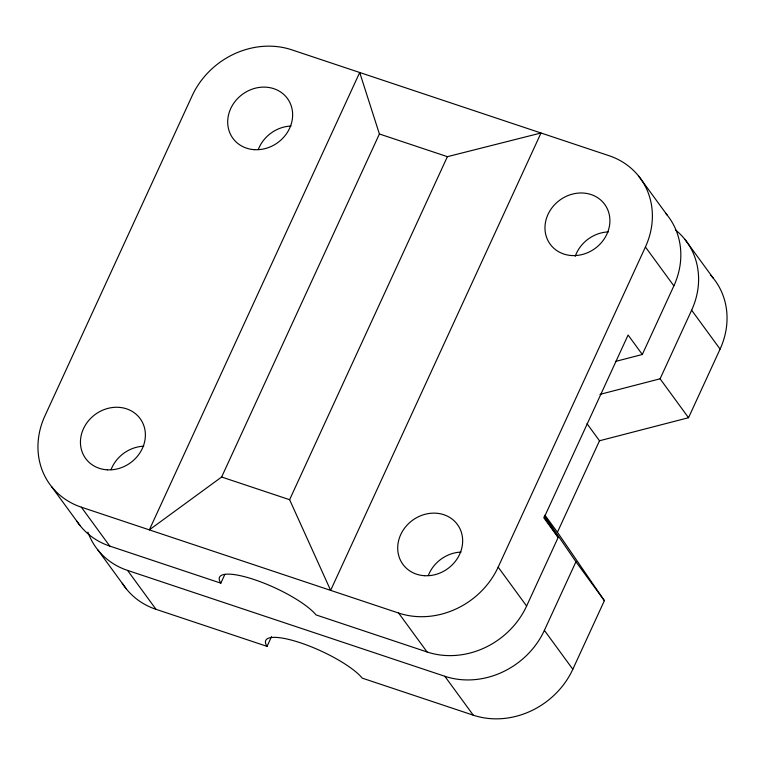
<?xml version="1.0" encoding="UTF-8"?>
<svg xmlns="http://www.w3.org/2000/svg" width="765" height="765" viewBox="0 0 765 765"><rect width="100%" height="100%" fill="white"/><g stroke="black" fill="none" stroke-linecap="round" stroke-linejoin="round"><path stroke-width="1.15" d="M221.63 477.016L379.402 133.98L359.703 72.493L149.338 529.868L221.63 477.016L289.61 499.698L330.643 590.37L541.008 132.995L447.391 156.672L379.402 133.98M76.72 521.003A77.925 69.041 -36.2 0 0 109.787 546.095L220.836 583.15L224.824 574.477M289.61 499.698L447.391 156.672M122.314 583.274A77.925 69.041 -36.2 0 0 156.003 609.313L267.052 646.368L271.537 636.614M81.348 507.185L398.622 613.052A77.925 69.041 -36.2 0 0 498.168 567.133L645.421 246.98A77.925 69.041 -36.2 0 0 608.997 155.687L291.723 49.811A77.925 69.041 -36.2 0 0 192.178 95.73L44.915 415.892A77.925 69.041 -36.2 0 0 81.348 507.185L109.787 546.095M267.052 646.368A54.611 13.493 24.7 0 1 300.425 642.801A54.611 13.493 24.7 0 1 362.237 678.134L473.277 715.189A77.925 69.041 -36.2 0 0 572.822 669.27L604.379 600.668L557.427 532.239L599.502 440.764L688.529 417.719L720.085 349.108A77.925 69.041 -36.2 0 0 710.475 274.941M220.836 583.15A54.611 13.493 24.7 0 1 254.209 579.574A54.611 13.493 24.7 0 1 316.022 614.907L427.061 651.962A77.925 69.041 -36.2 0 0 526.607 606.043L558.163 537.441L544.078 516.91M615.72 361.376L642.313 354.491L673.869 285.88A77.925 69.041 -36.2 0 0 665.77 213.397M87.937 532.163A77.925 69.041 -36.2 0 0 127.564 570.413L444.838 676.279A77.925 69.041 -36.2 0 0 544.384 630.36L575.94 561.759L544.412 515.811M599.961 394.377L660.09 378.809L691.636 310.198A77.925 69.041 -36.2 0 0 675.371 229.835M638.756 176.218L667.195 215.128M684.971 239.445L713.41 278.355M645.421 246.98L673.869 285.88M691.636 310.198L720.085 349.108M642.313 354.491L628.094 335.032L543.944 517.981L558.163 537.441M660.09 378.809L688.529 417.719M587.013 423.686L599.502 440.764M544.938 515.161L557.427 532.239M575.94 561.759L604.379 600.668M498.168 567.133L526.607 606.043M544.384 630.36L572.822 669.27M398.622 613.052L427.061 651.962M444.838 676.279L473.277 715.189M127.564 570.413L156.003 609.313M51.59 486.645L80.029 525.555M97.805 549.872L126.244 588.782M575.223 256.323A33.765 29.921 -36.2 0 1 608.299 231.91M428.333 575.481A33.765 29.921 -36.2 0 1 461.046 552.072M258.312 149.452A33.765 29.921 -36.2 0 1 291.025 126.034M111.059 469.614A33.765 29.921 -36.2 0 1 143.772 446.196M571.857 255.548A33.765 29.921 -36.2 0 0 607.936 210.222A33.765 29.921 -36.2 0 0 552.521 207.095A33.765 29.921 -36.2 0 0 571.857 255.548M424.594 575.71A33.765 29.921 -36.2 0 0 460.683 530.384A33.765 29.921 -36.2 0 0 405.259 527.257A33.765 29.921 -36.2 0 0 424.594 575.71M254.582 149.682A33.765 29.921 -36.2 0 0 290.662 104.346A33.765 29.921 -36.2 0 0 235.247 101.229A33.765 29.921 -36.2 0 0 254.582 149.682M107.32 469.834A33.765 29.921 -36.2 0 0 143.409 424.508A33.765 29.921 -36.2 0 0 87.985 421.391A33.765 29.921 -36.2 0 0 107.32 469.834"/></g></svg>
